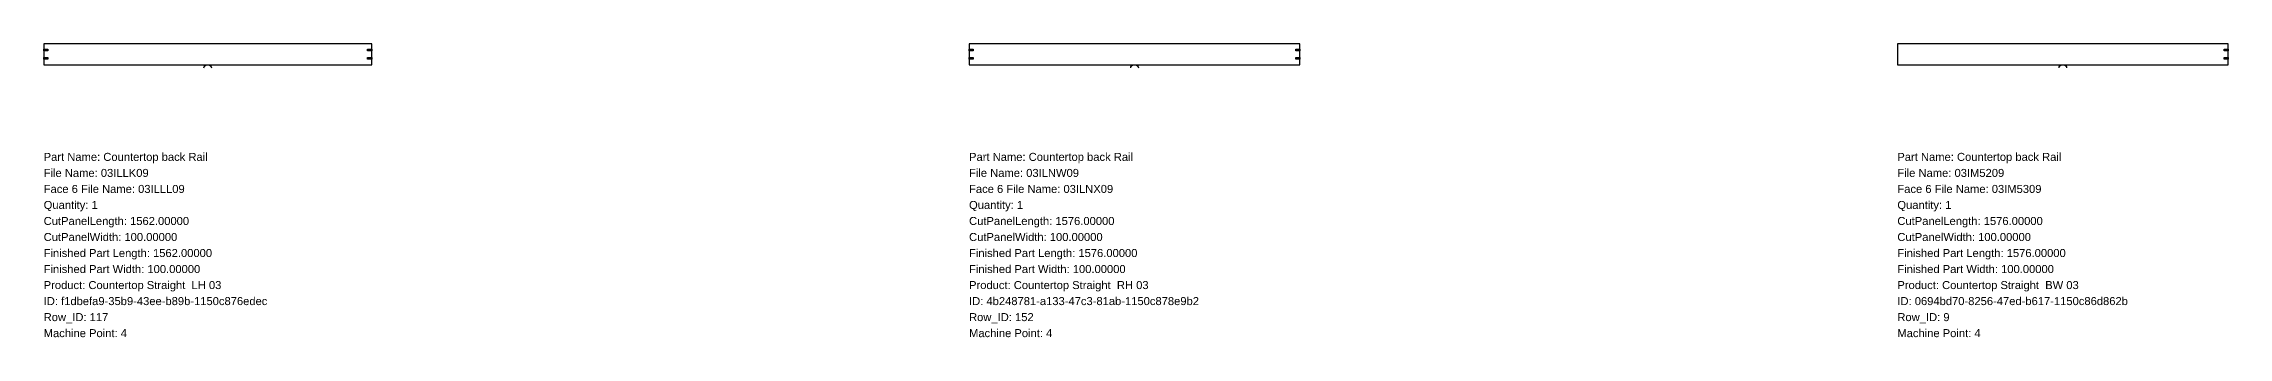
# Model space of a CAD drawing. Header units: inches. Extents: x 0 to 200771, y -1296 to 641.
# Drawn here: x 26747 to 37150, y -1296 to 100 of the extents above; entities that cross this region are included whole.
import ezdxf

# ---------------------------------------------------------------- set-up
doc = ezdxf.new("R2010")
doc.units = ezdxf.units.IN
doc.header["$MEASUREMENT"] = 0
for name, color, linetype in [('BORDER_Z18P0RT1001', 7, 'Continuous'), ('HBORE_Z9P0', 4, 'Continuous'), ('NESTTEXT', 1, 'Continuous')]:
    doc.layers.add(name, color=color, linetype=linetype)
doc.styles.get("Standard").update_dxf_attribs({"font": 'arial.ttf'})

msp = doc.modelspace()

# ---------------------------------------------------------------- linework, layer by layer
at = {"layer": 'BORDER_Z18P0RT1001', "color": 2}
for points in [[(27509.625, -15, -0.414213562), (27524.625, 0), (28308.8, 0), (28308.8, 100), (26746.8, 100), (26746.8, 0), (27530.975, 0, -0.414213562), (27545.975, -15)], [(31923.425, -15, -0.414213562), (31938.425, 0), (32729.6, 0), (32729.6, 100), (31153.6, 100), (31153.6, 0), (31944.775, 0, -0.414213562), (31959.775, -15)], [(36344.225, -15, -0.414213562), (36359.225, 0), (37150.4, 0), (37150.4, 100), (35574.4, 100), (35574.4, 0), (36365.575, 0, -0.414213562), (36380.575, -15)]]:
    msp.add_lwpolyline(points, format="xyb", dxfattribs=at)
at = {"layer": 'HBORE_Z9P0', "color": 4}
for points in [[(26746.8, 74), (26766.8, 74), (26766.8, 66), (26746.8, 66), (26746.8, 74)], [(26746.8, 34), (26766.8, 34), (26766.8, 26), (26746.8, 26), (26746.8, 34)], [(28308.8, 66), (28288.8, 66), (28288.8, 74), (28308.8, 74), (28308.8, 66)], [(28308.8, 26), (28288.8, 26), (28288.8, 34), (28308.8, 34), (28308.8, 26)], [(31153.6, 74), (31173.6, 74), (31173.6, 66), (31153.6, 66), (31153.6, 74)], [(31153.6, 34), (31173.6, 34), (31173.6, 26), (31153.6, 26), (31153.6, 34)], [(32729.6, 66), (32709.6, 66), (32709.6, 74), (32729.6, 74), (32729.6, 66)], [(32729.6, 26), (32709.6, 26), (32709.6, 34), (32729.6, 34), (32729.6, 26)], [(37150.4, 66), (37130.4, 66), (37130.4, 74), (37150.4, 74), (37150.4, 66)], [(37150.4, 26), (37130.4, 26), (37130.4, 34), (37150.4, 34), (37150.4, 26)]]:
    msp.add_lwpolyline(points, close=True, dxfattribs=at)

# ---------------------------------------------------------------- texts
at = {"layer": 'NESTTEXT', "color": 1}
for s, p in [('Part Name: Countertop back Rail', (26746.8, -457.2)), ('File Name: 03ILLK09', (26746.8, -533.4)), ('Part Name: Countertop back Rail', (31153.6, -457.2)), ('File Name: 03ILNW09', (31153.6, -533.4)), ('Part Name: Countertop back Rail', (35574.4, -457.2)), ('File Name: 03IM5209', (35574.4, -533.4)), ('Face 6 File Name: 03ILLL09', (26746.8, -609.6)), ('Face 6 File Name: 03ILNX09', (31153.6, -609.6)), ('Face 6 File Name: 03IM5309', (35574.4, -609.6)), ('Quantity: 1', (26746.8, -685.8)), ('CutPanelLength: 1562.00000', (26746.8, -762)), ('Quantity: 1', (31153.6, -685.8)), ('CutPanelLength: 1576.00000', (31153.6, -762)), ('Quantity: 1', (35574.4, -685.8)), ('CutPanelLength: 1576.00000', (35574.4, -762)), ('CutPanelWidth: 100.00000', (26746.8, -838.2)), ('CutPanelWidth: 100.00000', (31153.6, -838.2)), ('CutPanelWidth: 100.00000', (35574.4, -838.2)), ('Finished Part Length: 1562.00000', (26746.8, -914.4)), ('Finished Part Length: 1576.00000', (31153.6, -914.4)), ('Finished Part Length: 1576.00000', (35574.4, -914.4)), ('Finished Part Width: 100.00000', (26746.8, -990.6)), ('Product: Countertop Straight  LH 03', (26746.8, -1066.8)), ('Finished Part Width: 100.00000', (31153.6, -990.6)), ('Product: Countertop Straight  RH 03', (31153.6, -1066.8)), ('Finished Part Width: 100.00000', (35574.4, -990.6)), ('Product: Countertop Straight  BW 03', (35574.4, -1066.8)), ('ID: f1dbefa9-35b9-43ee-b89b-1150c876edec', (26746.8, -1143)), ('ID: 4b248781-a133-47c3-81ab-1150c878e9b2', (31153.6, -1143)), ('ID: 0694bd70-8256-47ed-b617-1150c86d862b', (35574.4, -1143)), ('Row_ID: 117', (26746.8, -1219.2)), ('Row_ID: 152', (31153.6, -1219.2)), ('Row_ID: 9', (35574.4, -1219.2)), ('Machine Point: 4', (26746.8, -1295.4)), ('Machine Point: 4', (31153.6, -1295.4)), ('Machine Point: 4', (35574.4, -1295.4))]:
    msp.add_text(s, height=38.1, dxfattribs=at).set_placement(p)

doc.saveas('drawing.dxf')
